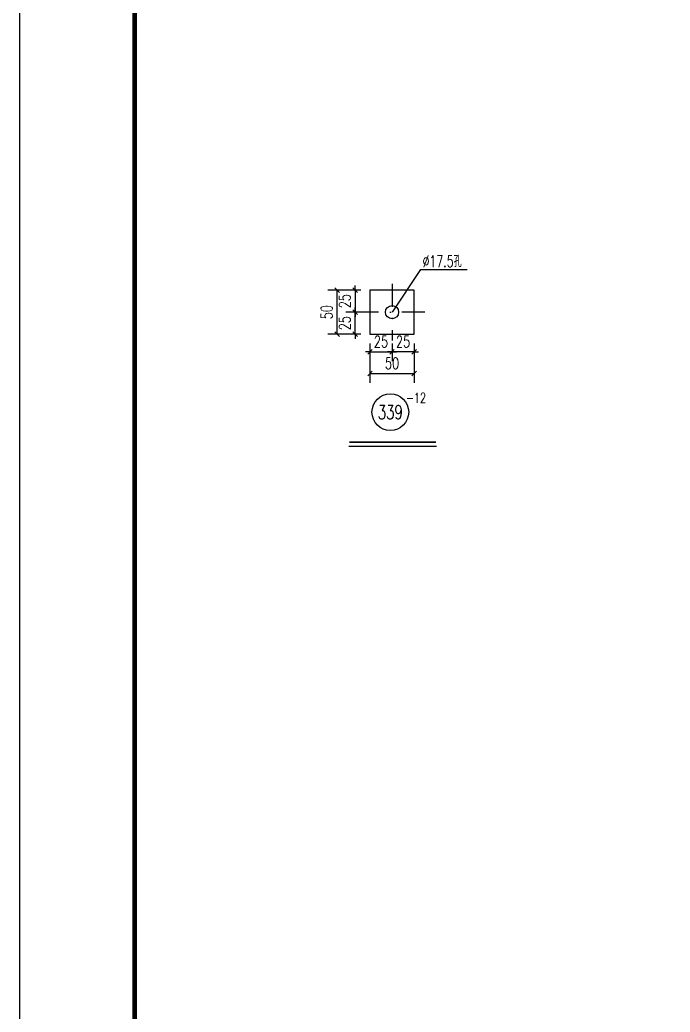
# Model space of a CAD drawing. Header units: millimetres. Extents: x 25936 to 26777, y -10793 to -10199.
# Drawn here: x 25935.7 to 26077.3, y -10683.7 to -10467.6 of the extents above; entities that cross this region are included whole.
import ezdxf
from ezdxf.enums import TextEntityAlignment as Align

# ---------------------------------------------------------------- set-up
doc = ezdxf.new("R2010")
doc.units = ezdxf.units.MM
doc.header["$LTSCALE"] = 10
doc.linetypes.add('DASHDOTX2', pattern=[2, 1, -0.5, 0, -0.5])
doc.linetypes.add('DASHED', pattern=[0.75, 0.5, -0.25])
for name, color, linetype in [('1', 1, 'DASHED'), ('3', 1, 'Continuous'), ('4', 2, 'DASHDOTX2'), ('8', 3, 'Continuous')]:
    doc.layers.add(name, color=color, linetype=linetype)
doc.styles.add('DXT', font='simplex.shx', dxfattribs={"width": 0.72, "bigfont": 'hztxt.shx'})
doc.styles.get("Standard").update_dxf_attribs({"font": 'SIMPLEX.shx', "width": 0.7, "bigfont": 'gbhzfs.shx'})
doc.dimstyles.new('BZ$0', dxfattribs={"dimtxt": 2.5, "dimasz": 1, "dimexe": 2, "dimexo": 2, "dimgap": 1, "dimtad": 1, "dimdec": 0, "dimlfac": 20, "dimzin": 12, "dimdsep": 46, "dimtxsty": 'DXT', "dimblk": 'OBLIQUE', "dimcen": 0.09, "dimclrd": 1, "dimclre": 1, "dimclrt": 7, "dimadec": 4, "dimazin": 3, "dimtfac": 1.4, "dimtdec": 0, "dimtix": 1, "dimtmove": 2, "dimatfit": 3, "dimldrblk": 'OBLIQUE', "dimfxl": 1, "dimtolj": 1, "dimtzin": 0, "dimarcsym": 0})

# ---------------------------------------------------------------- blocks, each defined once
blk = doc.blocks.new('GWTKA1')
blk.add_line((21789.71, -9765.88), (21789.71, -9171.88))
at = {"const_width": 1}
blk.add_lwpolyline([(21814.71, -9755.88), (21814.71, -9181.88), (22620.71, -9181.88), (22620.71, -9755.88), (21814.71, -9755.88)], dxfattribs=at)
blk = doc.blocks.new('_Oblique')
at = {"color": 0, "linetype": 'ByBlock', "lineweight": -2}
blk.add_line((-0.5, -0.5), (0.5, 0.5), dxfattribs=at)
blk = doc.blocks.new('*D119')
at = {"layer": '3', "color": 1, "lineweight": -2}
for p, q in [((26009.9, -10531.22), (26006.66, -10531.22)), ((26008.66, -10531.22), (26008.66, -10530.22)), ((26008.66, -10536.02), (26008.66, -10531.22)), ((26009.9, -10536.02), (26006.66, -10536.02)), ((26008.66, -10536.02), (26008.66, -10537.02))]:
    blk.add_line(p, q, dxfattribs=at)
at = {"layer": 'Defpoints', "color": 0}
for p in [(26008.66, -10531.22), (26011.9, -10531.22), (26011.9, -10536.02)]:
    blk.add_point(p, dxfattribs=at)
at = {"layer": '3', "color": 1, "lineweight": -2}
for p, rotation in [((26008.66, -10531.22), 270), ((26008.66, -10536.02), 90)]:
    blk.add_blockref('_Oblique', p, dxfattribs=dict(at, rotation=rotation))
at = {"layer": '3', "color": 7, "insert": (26006.41, -10533.62), "char_height": 2.5, "attachment_point": 5, "rotation": 90, "style": 'DXT'}
blk.add_mtext('\\A1;25', dxfattribs=at)
blk = doc.blocks.new('*D120')
at = {"layer": '3', "color": 1, "lineweight": -2}
for p, q in [((26011.9, -10539.88), (26010.9, -10539.88)), ((26011.9, -10538.02), (26011.9, -10541.88)), ((26011.9, -10539.88), (26016.7, -10539.88)), ((26016.7, -10538.02), (26016.7, -10541.88)), ((26016.7, -10539.88), (26017.7, -10539.88))]:
    blk.add_line(p, q, dxfattribs=at)
at = {"layer": 'Defpoints', "color": 0}
for p in [(26011.9, -10536.02), (26016.7, -10536.02), (26016.7, -10539.88)]:
    blk.add_point(p, dxfattribs=at)
at = {"layer": '3', "color": 1, "lineweight": -2}
blk.add_blockref('_Oblique', (26011.9, -10539.88), dxfattribs=at)
at = {"layer": '3', "color": 1, "lineweight": -2, "rotation": 180}
blk.add_blockref('_Oblique', (26016.7, -10539.88), dxfattribs=at)
at = {"layer": '3', "color": 7, "insert": (26014.3, -10537.63), "char_height": 2.5, "attachment_point": 5, "style": 'DXT'}
blk.add_mtext('\\A1;25', dxfattribs=at)
blk = doc.blocks.new('*D122')
at = {"layer": '3', "color": 1, "lineweight": -2}
for p, q in [((26016.7, -10539.88), (26015.7, -10539.88)), ((26016.7, -10538.02), (26016.7, -10541.88)), ((26021.5, -10539.88), (26016.7, -10539.88)), ((26021.5, -10538.02), (26021.5, -10541.88)), ((26021.5, -10539.88), (26022.5, -10539.88))]:
    blk.add_line(p, q, dxfattribs=at)
at = {"layer": 'Defpoints', "color": 0}
for p in [(26016.7, -10536.02), (26021.5, -10536.02), (26016.7, -10539.88)]:
    blk.add_point(p, dxfattribs=at)
at = {"layer": '3', "color": 1, "lineweight": -2}
blk.add_blockref('_Oblique', (26016.7, -10539.88), dxfattribs=at)
at = {"layer": '3', "color": 1, "lineweight": -2, "rotation": 180}
blk.add_blockref('_Oblique', (26021.5, -10539.88), dxfattribs=at)
at = {"layer": '3', "color": 7, "insert": (26019.1, -10537.63), "char_height": 2.5, "attachment_point": 5, "style": 'DXT'}
blk.add_mtext('\\A1;25', dxfattribs=at)
blk = doc.blocks.new('*D123')
at = {"layer": '3', "color": 1, "lineweight": -2}
for p, q in [((26009.9, -10526.42), (26006.66, -10526.42)), ((26008.66, -10526.42), (26008.66, -10525.42)), ((26008.66, -10526.42), (26008.66, -10531.22)), ((26009.9, -10531.22), (26006.66, -10531.22)), ((26008.66, -10531.22), (26008.66, -10532.22))]:
    blk.add_line(p, q, dxfattribs=at)
at = {"layer": 'Defpoints', "color": 0}
for p in [(26011.9, -10526.42), (26008.66, -10531.22), (26011.9, -10531.22)]:
    blk.add_point(p, dxfattribs=at)
at = {"layer": '3', "color": 1, "lineweight": -2}
for p, rotation in [((26008.66, -10526.42), 270), ((26008.66, -10531.22), 90)]:
    blk.add_blockref('_Oblique', p, dxfattribs=dict(at, rotation=rotation))
at = {"layer": '3', "color": 7, "insert": (26006.41, -10528.82), "char_height": 2.5, "attachment_point": 5, "rotation": 90, "style": 'DXT'}
blk.add_mtext('\\A1;25', dxfattribs=at)

msp = doc.modelspace()

# ---------------------------------------------------------------- linework, layer by layer
for p, q in [((26021.501, -10526.423), (26011.901, -10526.423)), ((26011.901, -10526.423), (26011.901, -10536.023)), ((26021.501, -10536.023), (26021.501, -10526.423)), ((26011.901, -10536.023), (26021.501, -10536.023)), ((26007.303, -10560.422), (26026.374, -10560.422))]:
    msp.add_line(p, q)
at = {"const_width": 0.356}
msp.add_lwpolyline([(26007.393, -10559.533), (26026.284, -10559.533)], dxfattribs=at)
msp.add_circle((26016.333, -10552.989), 4)
at = {"layer": '3'}
msp.add_circle((26016.701, -10531.223), 1.44, dxfattribs=at)
at = {"layer": '4', "ltscale": 0.5}
for p, q in [((26016.701, -10525.022), (26016.701, -10537.424)), ((26023.863, -10531.223), (26009.539, -10531.223))]:
    msp.add_line(p, q, dxfattribs=at)
at = {"layer": '8'}
for q in [(26016.701, -10531.223), (26033.075, -10521.927)]:
    msp.add_line((26022.88, -10521.927), q, dxfattribs=at)

# ---------------------------------------------------------------- block references
msp.add_blockref('GWTKA1', (4145.944, -1026.791))

# ---------------------------------------------------------------- texts
at = {"width": 0.7}
msp.add_text('-12', height=2.2, dxfattribs=at).set_placement((26019.762, -10550.989))
msp.add_text('339', height=3, dxfattribs=at).set_placement((26016.333, -10552.989), align=Align.MIDDLE_CENTER)
at = {"layer": '1', "color": 1, "width": 0.7}
msp.add_text('%%c17.5\\M+5BFD7', height=2.5, dxfattribs=at).set_placement((26023.364, -10521.385))

# ---------------------------------------------------------------- dimensions: what is measured, and where the dimension line sits
at = {"layer": '3'}
msp.add_linear_dim(base=(26004.73, -10526.423), p1=(26011.901, -10536.023), p2=(26011.901, -10526.423), angle=90, text='50', dimstyle='BZ$0', dxfattribs=at).render()
for p1, picture, middle in [((26011.901, -10526.423), '*D123', (26006.406, -10528.823)), ((26011.901, -10536.023), '*D119', (26006.406, -10533.623))]:
    dim = msp.add_linear_dim(base=(26008.656, -10531.223), p1=p1, p2=(26011.901, -10531.223), angle=90, text='25', dimstyle='BZ$0', dxfattribs=at)
    dim.commit()
    dim.dimension.update_dxf_attribs({"geometry": picture, "text_midpoint": middle})
for p1, picture, middle in [((26011.901, -10536.023), '*D120', (26014.301, -10537.629)), ((26021.501, -10536.023), '*D122', (26019.101, -10537.629))]:
    dim = msp.add_linear_dim(base=(26016.701, -10539.879), p1=p1, p2=(26016.701, -10536.023), text='25', dimstyle='BZ$0', dxfattribs=at)
    dim.commit()
    dim.dimension.update_dxf_attribs({"geometry": picture, "text_midpoint": middle})
msp.add_linear_dim(base=(26021.501, -10544.599), p1=(26011.901, -10536.023), p2=(26021.501, -10536.023), text='50', dimstyle='BZ$0', dxfattribs=at).render()

doc.saveas('drawing.dxf')
